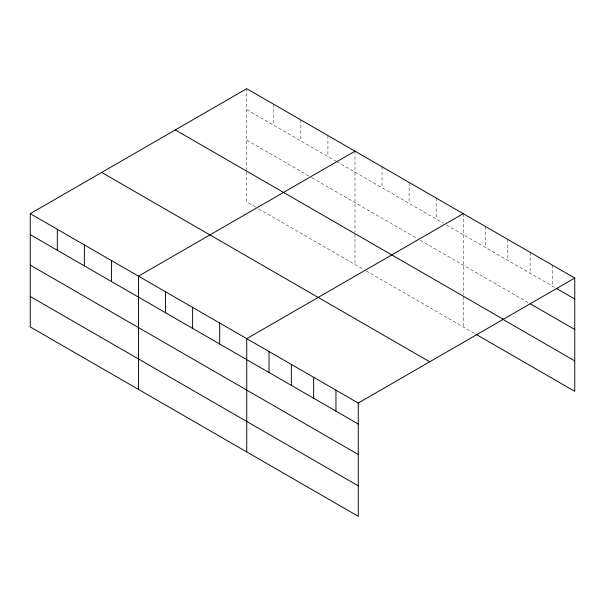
<?xml version="1.0" encoding="UTF-8"?>
<svg xmlns="http://www.w3.org/2000/svg" width="605" height="605" viewBox="0 0 605 605"><rect width="100%" height="100%" fill="white"/><g stroke="black" fill="none" stroke-linecap="round" stroke-linejoin="round"><path stroke-width="0.45" stroke-dasharray="3.02 2.27" d="M246.734 170.572L246.734 88.685M246.734 109.656L335.881 161.119M336.675 161.58L443.329 223.154M446.513 224.992L554.838 287.534M246.734 140.11L311.204 177.333M311.998 177.794L417.064 238.446M420.248 240.291L528.551 302.818M255.491 207.008L246.734 201.949L246.734 171.495M258.675 208.846L362.94 269.043M366.123 270.881L475.175 333.839M552.448 265.179L552.448 286.15M530.139 252.308L530.139 273.279M507.837 239.429L507.837 260.4M485.528 226.55L485.528 247.521M463.226 213.671L463.226 294.635M463.226 296.48L463.226 326.942M436.167 198.047L436.167 219.018M409.101 182.423L409.101 203.393M382.042 166.798L382.042 187.769M354.984 151.174L354.984 232.138M354.984 233.991L354.984 264.445M327.918 135.55L327.918 156.521M300.859 119.934L300.859 140.904M273.8 104.31L273.8 125.28"/><path stroke-width="0.91" d="M358.266 454.476L358.266 403.051L30.25 213.671L30.25 326.942L358.266 516.315L358.266 454.476L30.25 265.103M475.969 334.3L574.75 391.329L574.75 278.058L246.734 88.685L30.25 213.671M354.984 151.174L138.492 276.167L138.492 389.431M463.226 213.671L246.742 338.656L246.742 451.927M358.266 403.051L574.75 278.058M556.426 288.449L574.75 299.029M530.139 303.733L574.75 329.491M175.299 129.931L503.307 319.304M502.256 319.016L574.75 360.867M101.693 172.425L429.701 361.805M30.25 234.642L358.266 424.022M30.25 296.48L358.266 485.86M335.957 390.172L335.957 411.143M313.655 377.293L313.655 398.264M291.345 364.414L291.345 385.385M269.043 351.535L269.043 372.506M219.675 323.032L219.675 344.003M192.617 307.416L192.617 328.386M165.558 291.791L165.558 312.762M111.433 260.543L111.433 281.514M84.375 244.919L84.375 265.89M57.309 229.295L57.309 250.266"/></g></svg>
